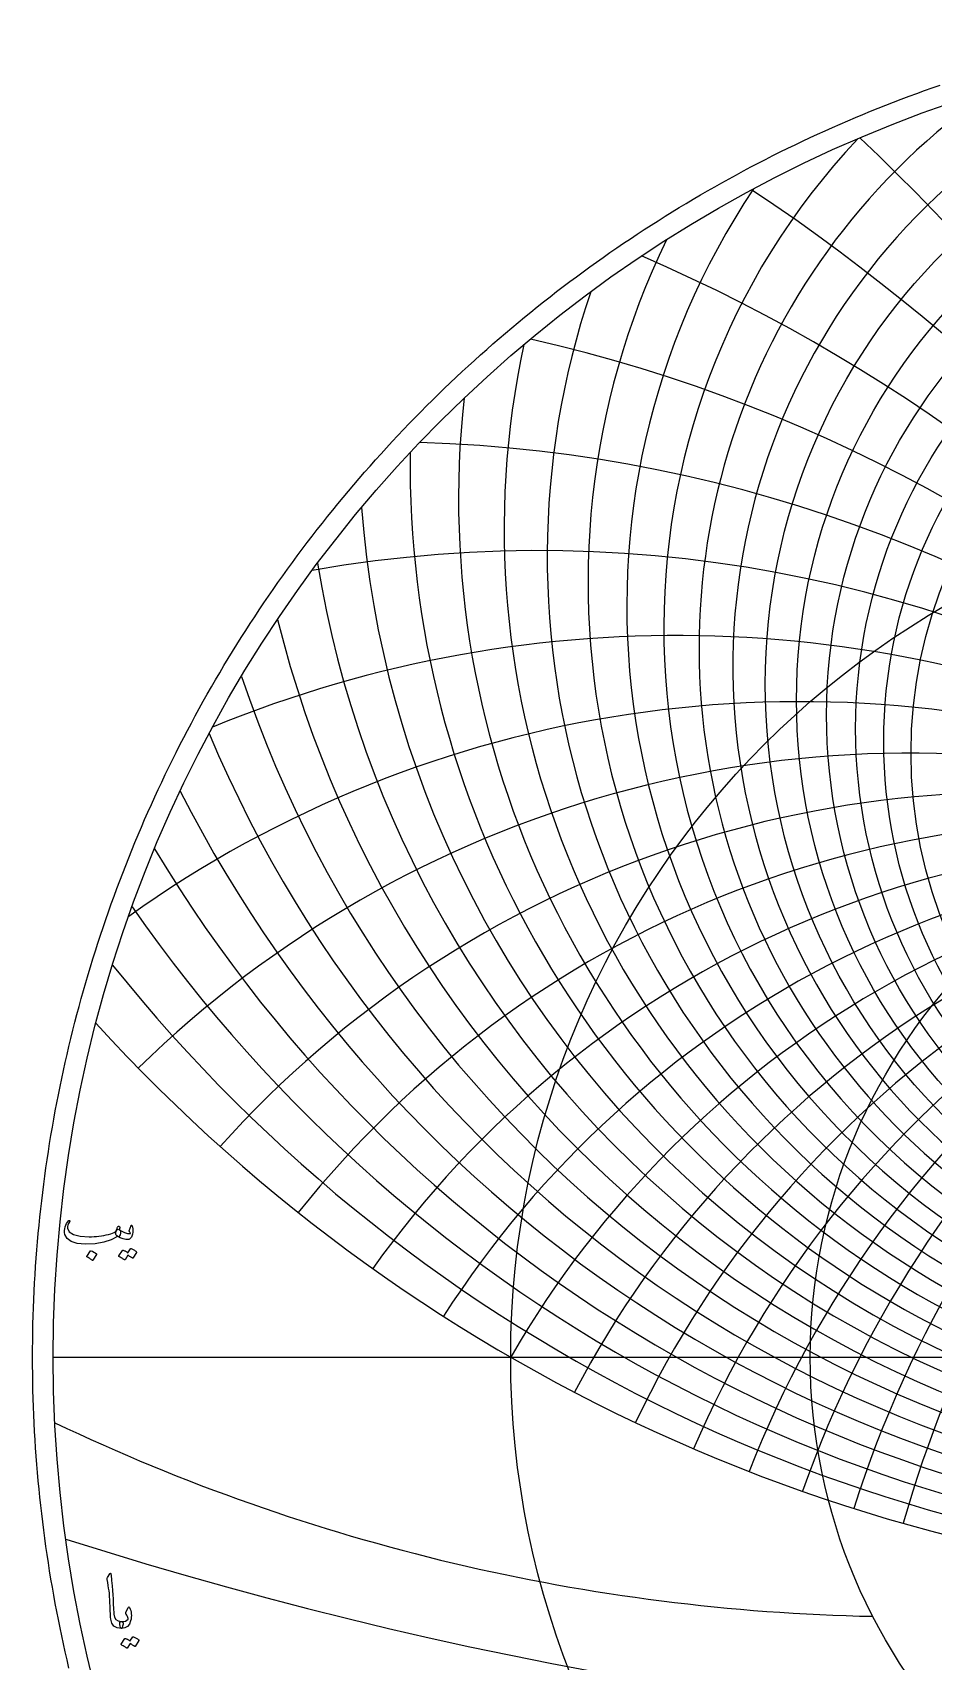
# Model space of a CAD drawing. Header units: millimetres. Extents: x -137 to 137, y -137 to 141.
# Drawn here: x -137.1 to -45.3, y -31 to 135 of the extents above; entities that cross this region are included whole.
import ezdxf

# ---------------------------------------------------------------- set-up
doc = ezdxf.new("R2010")
doc.units = ezdxf.units.MM
for name, color, linetype in [('CUT_OUTER', 1, 'Continuous'), ('ENGRAVE', 7, 'Continuous'), ('ENGRAVE_FINE', 8, 'Continuous'), ('TEXT', 5, 'Continuous')]:
    doc.layers.add(name, color=color, linetype=linetype)

msp = doc.modelspace()

# ---------------------------------------------------------------- linework, layer by layer
at = {"layer": 'CUT_OUTER'}
msp.add_lwpolyline([(-133.3901, -31.6781), (-133.5819, -30.859), (-133.7688, -30.0388), (-133.9506, -29.2174), (-134.1273, -28.395), (-134.299, -27.5714), (-134.4657, -26.7469), (-134.6272, -25.9213), (-134.7838, -25.0948), (-134.9352, -24.2673), (-135.0816, -23.4389), (-135.2228, -22.6096), (-135.359, -21.7795), (-135.4901, -20.9485), (-135.6161, -20.1167), (-135.737, -19.2842), (-135.8528, -18.451), (-135.9634, -17.6171), (-136.0689, -16.7825), (-136.1694, -15.9473), (-136.2646, -15.1115), (-136.3548, -14.2751), (-136.4398, -13.4381), (-136.5197, -12.6007), (-136.5945, -11.7628), (-136.6641, -10.9245), (-136.7285, -10.0857), (-136.7878, -9.2466), (-136.842, -8.4071), (-136.891, -7.5673), (-136.9349, -6.7272), (-136.9736, -5.8868), (-137.0071, -5.0463), (-137.0355, -4.2055), (-137.0587, -3.3646), (-137.0768, -2.5236), (-137.0897, -1.6824), (-137.0974, -0.8412), (-137.1, 0), (-137.0974, 0.8412), (-137.0897, 1.6824), (-137.0768, 2.5236), (-137.0587, 3.3646), (-137.0355, 4.2055), (-137.0071, 5.0463), (-136.9736, 5.8868), (-136.9349, 6.7272), (-136.891, 7.5673), (-136.842, 8.4071), (-136.7878, 9.2466), (-136.7285, 10.0857), (-136.6641, 10.9245), (-136.5945, 11.7628), (-136.5197, 12.6007), (-136.4398, 13.4381), (-136.3548, 14.2751), (-136.2646, 15.1115), (-136.1694, 15.9473), (-136.0689, 16.7825), (-135.9634, 17.6171), (-135.8528, 18.451), (-135.737, 19.2842), (-135.6161, 20.1167), (-135.4901, 20.9485), (-135.359, 21.7795), (-135.2228, 22.6096), (-135.0816, 23.4389), (-134.9352, 24.2673), (-134.7838, 25.0948), (-134.6272, 25.9213), (-134.4657, 26.7469), (-134.299, 27.5714), (-134.1273, 28.395), (-133.9506, 29.2174), (-133.7688, 30.0388), (-133.5819, 30.859), (-133.3901, 31.6781), (-133.1932, 32.4959), (-132.9913, 33.3126), (-132.7844, 34.128), (-132.5725, 34.9421), (-132.3556, 35.7549), (-132.1337, 36.5663), (-131.9068, 37.3764), (-131.675, 38.185), (-131.4382, 38.9923), (-131.1965, 39.798), (-130.9499, 40.6023), (-130.6983, 41.405), (-130.4417, 42.2062), (-130.1803, 43.0058), (-129.914, 43.8037), (-129.6428, 44.6), (-129.3667, 45.3947), (-129.0857, 46.1876), (-128.7999, 46.9788), (-128.5092, 47.7682), (-128.2137, 48.5558), (-127.9133, 49.3416), (-127.6082, 50.1255), (-127.2982, 50.9076), (-126.9834, 51.6877), (-126.6639, 52.4659), (-126.3396, 53.2421), (-126.0105, 54.0163), (-125.6767, 54.7885), (-125.3382, 55.5586), (-124.9949, 56.3266), (-124.6469, 57.0925), (-124.2943, 57.8562), (-123.9369, 58.6178), (-123.5749, 59.3772), (-123.2083, 60.1343), (-122.837, 60.8891), (-122.4611, 61.6417), (-122.0805, 62.392), (-121.6954, 63.1399), (-121.3057, 63.8854), (-120.9114, 64.6285), (-120.5126, 65.3692), (-120.1092, 66.1074), (-119.7013, 66.8431), (-119.2889, 67.5763), (-118.872, 68.307), (-118.4507, 69.0351), (-118.0249, 69.7606), (-117.5946, 70.4835), (-117.1599, 71.2037), (-116.7208, 71.9212), (-116.2773, 72.6361), (-115.8294, 73.3482), (-115.3772, 74.0575), (-114.9206, 74.7641), (-114.4597, 75.4678), (-113.9945, 76.1687), (-113.525, 76.8667), (-113.0512, 77.5618), (-112.5732, 78.254), (-112.0909, 78.9433), (-111.6044, 79.6296), (-111.1137, 80.3129), (-110.6188, 80.9932), (-110.1198, 81.6704), (-109.6166, 82.3445), (-109.1092, 83.0156), (-108.5978, 83.6835), (-108.0823, 84.3483), (-107.5627, 85.0098), (-107.0391, 85.6682), (-106.5114, 86.3234), (-105.9797, 86.9753), (-105.4441, 87.624), (-104.9044, 88.2693), (-104.3608, 88.9113), (-103.8133, 89.55), (-103.2619, 90.1853), (-102.7066, 90.8172), (-102.1474, 91.4457), (-101.5844, 92.0707), (-101.0176, 92.6923), (-100.4469, 93.3104), (-99.8725, 93.925), (-99.2943, 94.536), (-98.7123, 95.1435), (-98.1267, 95.7474), (-97.5374, 96.3477), (-96.9443, 96.9443), (-96.3477, 97.5374), (-95.7474, 98.1267), (-95.1435, 98.7123), (-94.536, 99.2943), (-93.925, 99.8725), (-93.3104, 100.4469), (-92.6923, 101.0176), (-92.0707, 101.5844), (-91.4457, 102.1474), (-90.8172, 102.7066), (-90.1853, 103.2619), (-89.55, 103.8133), (-88.9113, 104.3608), (-88.2693, 104.9044), (-87.624, 105.4441), (-86.9753, 105.9797), (-86.3234, 106.5114), (-85.6682, 107.0391), (-85.0098, 107.5627), (-84.3483, 108.0823), (-83.6835, 108.5978), (-83.0156, 109.1092), (-82.3445, 109.6166), (-81.6704, 110.1198), (-80.9932, 110.6188), (-80.3129, 111.1137), (-79.6296, 111.6044), (-78.9433, 112.0909), (-78.254, 112.5732), (-77.5618, 113.0512), (-76.8667, 113.525), (-76.1687, 113.9945), (-75.4678, 114.4597), (-74.7641, 114.9206), (-74.0575, 115.3772), (-73.3482, 115.8294), (-72.6361, 116.2773), (-71.9212, 116.7208), (-71.2037, 117.1599), (-70.4835, 117.5946), (-69.7606, 118.0249), (-69.0351, 118.4507), (-68.307, 118.872), (-67.5763, 119.2889), (-66.8431, 119.7013), (-66.1074, 120.1092), (-65.3692, 120.5126), (-64.6285, 120.9114), (-63.8854, 121.3057), (-63.1399, 121.6954), (-62.392, 122.0805), (-61.6417, 122.4611), (-60.8891, 122.837), (-60.1343, 123.2083), (-59.3772, 123.5749), (-58.6178, 123.9369), (-57.8562, 124.2943), (-57.0925, 124.6469), (-56.3266, 124.9949), (-55.5586, 125.3382), (-54.7885, 125.6767), (-54.0163, 126.0105), (-53.2421, 126.3396), (-52.4659, 126.6639), (-51.6877, 126.9834), (-50.9076, 127.2982), (-50.1255, 127.6082), (-49.3416, 127.9133), (-48.5558, 128.2137), (-47.7682, 128.5092), (-46.9788, 128.7999), (-46.1876, 129.0857), (-45.3947, 129.3667), (-44.6, 129.6428)], dxfattribs=at)
at = {"layer": 'ENGRAVE'}
msp.add_lwpolyline([(-135, 0), (135, 0)], dxfattribs=at)
for centre, radius in [((0, 0), 135), ((0, 66.9681), 59.2367), ((0, 0), 88.3696), ((0, 0), 57.8458)]:
    msp.add_circle(centre, radius, dxfattribs=at)
for centre, radius, start, end in [((0, 76.5303), 76.5303, 146.229962, 33.770038), ((0, 90.8889), 98.6202, 179.238504, 0.761496), ((0, 113.6057), 129.1877, 202.791535, 337.208465), ((0, -51.0202), 102.0404, 30, 150), ((0, -51.0202), 102.0404, 30, 150), ((0, 153.0606), 176.7391, 222.338487, 317.661513), ((-47.3805, 176.8265), 203.2774, 244.518396, 268.848651)]:
    msp.add_arc(centre, radius, start, end, dxfattribs=at)
at = {"layer": 'ENGRAVE_FINE'}
for centre, radius in [((0, 68.5963), 62.4169), ((0, 65.4591), 56.1711), ((0, 64.0604), 53.21), ((0, 62.7637), 50.3442), ((0, 61.5618), 47.5655)]:
    msp.add_circle(centre, radius, dxfattribs=at)
for centre, radius, start, end in [((0, 70.3542), 65.723, 104.436571, 75.563429), ((0, 72.2534), 69.1675, 124.671424, 55.328576), ((0, 74.3071), 72.7646, 136.755025, 43.244975), ((-218.8263, -51.0202), 241.4481, 6.799082, 46.547844), ((-218.8263, -51.0202), 241.4481, 6.799082, 46.547844), ((-176.7391, -51.0202), 204.0808, 8.213211, 56.402398), ((-176.7391, -51.0202), 204.0808, 8.213211, 56.402398), ((0, 78.9402), 80.4827, 154.271854, 25.728146), ((-145.7288, -51.0202), 177.902, 9.658225, 66.583799), ((-145.7288, -51.0202), 177.902, 9.658225, 66.583799), ((0, 81.5565), 84.6425, 161.375733, 18.624267), ((0, 84.4019), 89.0331, 167.806282, 12.193718), ((-121.607, -51.0202), 158.7467, 11.140372, 77.171494), ((-121.607, -51.0202), 158.7467, 11.140372, 77.171494), ((0, 87.5025), 93.6819, 173.724864, 6.275136), ((-102.0404, -51.0202), 144.3069, 12.666469, 88.255629), ((-102.0404, -51.0202), 144.3069, 12.666469, 88.255629), ((0, 94.5966), 103.8847, 184.422486, 355.577514), ((-85.6221, -51.0202), 133.2043, 14.244026, 99.935714), ((-85.6221, -51.0202), 133.2043, 14.244026, 99.935714), ((0, 98.6676), 109.518, 189.332121, 350.667879), ((0, 103.1514), 115.5709, 194.009431, 345.990569), ((-71.4495, -51.0202), 124.5683, 15.881395, 112.31457), ((-71.4495, -51.0202), 124.5683, 15.881395, 112.31457), ((71.4495, -51.0202), 124.5683, 67.68543, 164.118605), ((71.4495, -51.0202), 124.5683, 67.68543, 164.118605), ((0, 108.1071), 122.1035, 198.487195, 341.512805), ((-58.913, -51.0202), 117.8261, 17.587954, 125.482575), ((-58.913, -51.0202), 117.8261, 17.587954, 125.482575), ((58.913, -51.0202), 117.8261, 54.517425, 162.412046), ((58.913, -51.0202), 117.8261, 54.517425, 162.412046), ((-47.5822, -51.0202), 112.5891, 19.374317, 134.377147), ((-47.5822, -51.0202), 112.5891, 19.374317, 134.377147), ((47.5822, -51.0202), 112.5891, 45.622853, 160.625683), ((47.5822, -51.0202), 112.5891, 45.622853, 160.625683), ((0, 119.7333), 136.9106, 206.943641, 333.056359), ((-37.1397, -51.0202), 108.5891, 21.252599, 138.119191), ((-37.1397, -51.0202), 108.5891, 21.252599, 138.119191), ((37.1397, -51.0202), 108.5891, 41.880809, 158.747401), ((37.1397, -51.0202), 108.5891, 41.880809, 158.747401), ((-27.3416, -51.0202), 105.64, 23.236738, 141.501782), ((-27.3416, -51.0202), 105.64, 23.236738, 141.501782), ((27.3416, -51.0202), 105.64, 38.498218, 156.763262), ((27.3416, -51.0202), 105.64, 38.498218, 156.763262), ((0, 126.595), 145.3786, 210.960954, 329.039046), ((-17.9925, -51.0202), 103.6145, 25.342886, 144.580376), ((-17.9925, -51.0202), 103.6145, 25.342886, 144.580376), ((17.9925, -51.0202), 103.6145, 35.419624, 154.657114), ((17.9925, -51.0202), 103.6145, 35.419624, 154.657114), ((-8.9274, -51.0202), 102.4302, 27.58991, 147.400552), ((-8.9274, -51.0202), 102.4302, 27.58991, 147.400552), ((8.9274, -51.0202), 102.4302, 32.599448, 152.41009), ((8.9274, -51.0202), 102.4302, 32.599448, 152.41009), ((0, 134.3211), 154.7228, 214.858011, 325.141989), ((0, 143.0742), 165.1072, 218.647053, 321.352947), ((0, 400.7178), 440.0625, 252.309853, 287.690147)]:
    msp.add_arc(centre, radius, start, end, dxfattribs=at)
at = {"layer": 'TEXT'}
for points in [[(-128.2652, 12.9903), (-128.2577, 12.9864), (-128.2507, 12.9826), (-128.2442, 12.9787), (-128.2381, 12.9748), (-128.2321, 12.9705), (-128.2256, 12.9652), (-128.2185, 12.9589), (-128.211, 12.9516), (-128.1486, 12.8781), (-128.1239, 12.7735), (-128.137, 12.6381), (-128.1878, 12.4716), (-128.2347, 12.3705), (-128.2827, 12.3071), (-128.3315, 12.2814), (-128.3814, 12.2935), (-128.4065, 12.3056), (-128.4278, 12.311), (-128.4452, 12.3095), (-128.4588, 12.3013), (-129.0936, 11.9539), (-129.8523, 11.709), (-130.7349, 11.5668), (-131.7414, 11.5271), (-132.5552, 11.5968), (-133.1697, 11.7826), (-133.5849, 12.0845), (-133.8007, 12.5026), (-133.8341, 12.7), (-133.8414, 12.8974), (-133.8225, 13.0948), (-133.7775, 13.2923), (-133.716, 13.4669), (-133.6401, 13.6271), (-133.5496, 13.7727), (-133.4446, 13.9039), (-133.4247, 13.9203), (-133.4039, 13.931), (-133.3822, 13.9358), (-133.3594, 13.9348), (-133.3381, 13.9256), (-133.3207, 13.9135), (-133.3072, 13.8985), (-133.2975, 13.8806), (-133.2931, 13.8632), (-133.2956, 13.8419), (-133.3047, 13.8168), (-133.3207, 13.7877), (-133.433, 13.6232), (-133.5065, 13.4626), (-133.5414, 13.3058), (-133.5375, 13.1529), (-133.3536, 12.7697), (-132.9259, 12.4948), (-132.2543, 12.3284), (-131.3388, 12.2703), (-131.0874, 12.2742), (-130.8365, 12.2858), (-130.5861, 12.3052), (-130.3362, 12.3323), (-130.0882, 12.3671), (-129.8436, 12.4097), (-129.6024, 12.46), (-129.3646, 12.5181), (-129.1338, 12.5839), (-128.9446, 12.6497), (-128.797, 12.7155), (-128.691, 12.7813), (-128.6502, 12.8161), (-128.6127, 12.8587), (-128.5785, 12.909), (-128.5478, 12.9671), (-128.519, 13.0319), (-128.4907, 13.1026), (-128.4629, 13.179), (-128.4356, 13.2613), (-128.4249, 13.2864), (-128.4085, 13.3077), (-128.3862, 13.3252), (-128.3581, 13.3387), (-128.3281, 13.346), (-128.3001, 13.3445), (-128.2739, 13.3344), (-128.2497, 13.3155), (-128.2304, 13.2894), (-128.2188, 13.2574), (-128.2149, 13.2197), (-128.2188, 13.1761)], [(-128.4975, 12.371), (-128.5817, 12.4508), (-128.6252, 12.551), (-128.6281, 12.6714), (-128.5904, 12.8123), (-128.5086, 12.9385), (-128.4336, 13.0155), (-128.3654, 13.0431), (-128.3039, 13.0213), (-128.0136, 12.8292), (-127.7233, 12.6942), (-127.433, 12.6163), (-127.1427, 12.5955), (-127.1325, 12.5974), (-127.1252, 12.6032), (-127.1209, 12.6129), (-127.1194, 12.6264), (-127.1267, 12.6521), (-127.1485, 12.6903), (-127.1847, 12.7411), (-127.2356, 12.8045), (-127.2452, 12.8239), (-127.251, 12.8432), (-127.253, 12.8626), (-127.251, 12.8819), (-127.0652, 13.4161), (-127.0565, 13.4364), (-127.0459, 13.451), (-127.0333, 13.4597), (-127.0188, 13.4626), (-127.0043, 13.4602), (-126.9917, 13.4529), (-126.981, 13.4408), (-126.9723, 13.4239), (-126.9143, 13.2502), (-126.8794, 13.0774), (-126.8678, 12.9056), (-126.8794, 12.7348), (-126.9172, 12.5224), (-126.9685, 12.3497), (-127.0333, 12.2166), (-127.1117, 12.1232), (-127.1712, 12.0719), (-127.2259, 12.0342), (-127.2757, 12.01), (-127.3207, 11.9994), (-127.5801, 11.9935), (-127.8627, 12.0535), (-128.1685, 12.1794), (-128.4975, 12.371)], [(-131.1994, 10.8381), (-131.1897, 10.8477), (-131.1762, 10.8535), (-131.1588, 10.8555), (-131.1375, 10.8535), (-130.987, 10.7926), (-130.8452, 10.7181), (-130.7122, 10.63), (-130.5878, 10.5284), (-130.5757, 10.5129), (-130.5704, 10.4974), (-130.5718, 10.4819), (-130.5801, 10.4664), (-130.9439, 9.8781), (-130.9575, 9.864), (-130.9749, 9.8606), (-130.9962, 9.8679), (-131.0214, 9.8858), (-131.0431, 9.9013), (-131.0775, 9.9245), (-131.1244, 9.9555), (-131.1839, 9.9942), (-131.257, 10.0406), (-131.3446, 10.0948), (-131.4467, 10.1568), (-131.5633, 10.2264), (-131.5788, 10.2381), (-131.5865, 10.2497), (-131.5865, 10.2613), (-131.5788, 10.2729)], [(-127.1194, 11.0548), (-127.1097, 11.0645), (-127.0962, 11.0703), (-127.0788, 11.0723), (-127.0575, 11.0703), (-126.9813, 11.0418), (-126.9075, 11.0103), (-126.8361, 10.976), (-126.7672, 10.9387), (-126.7002, 10.8981), (-126.6346, 10.8535), (-126.5705, 10.8052), (-126.5078, 10.7529), (-126.4957, 10.7369), (-126.4904, 10.72), (-126.4918, 10.7021), (-126.5001, 10.6832), (-126.8717, 10.0948), (-126.8818, 10.0871), (-126.8968, 10.0871), (-126.9167, 10.0948), (-126.9414, 10.1103), (-126.9583, 10.1246), (-126.9859, 10.1442), (-127.0241, 10.1691), (-127.073, 10.1994), (-127.133, 10.2354), (-127.2046, 10.2777), (-127.2878, 10.3264), (-127.3827, 10.3813), (-127.6768, 9.9245), (-127.6904, 9.9105), (-127.7078, 9.9071), (-127.7291, 9.9144), (-127.7543, 9.9323), (-127.776, 9.9477), (-127.8104, 9.971), (-127.8573, 10.0019), (-127.9168, 10.0406), (-127.9899, 10.0871), (-128.0775, 10.1413), (-128.1796, 10.2032), (-128.2962, 10.2729), (-128.3083, 10.2845), (-128.3136, 10.2961), (-128.3122, 10.3077), (-128.3039, 10.3194), (-127.9246, 10.8845), (-127.9149, 10.8942), (-127.9014, 10.9), (-127.8839, 10.9019), (-127.8627, 10.9), (-127.7978, 10.8789), (-127.7349, 10.8545), (-127.6739, 10.8267), (-127.6149, 10.7955), (-127.5578, 10.7614), (-127.5027, 10.7248), (-127.4494, 10.6859), (-127.3981, 10.6445)], [(-129.2225, -22.0675), (-129.2075, -22.0443), (-129.1935, -22.0288), (-129.1804, -22.021), (-129.1683, -22.021), (-129.1499, -22.0312), (-129.1335, -22.0617), (-129.119, -22.1125), (-129.1064, -22.1836), (-129.0425, -22.7618), (-128.9903, -23.2965), (-128.9496, -23.7876), (-128.9206, -24.2352), (-128.902, -24.618), (-128.8848, -24.961), (-128.8691, -25.2644), (-128.8548, -25.5281), (-128.8424, -25.7522), (-128.8325, -25.9365), (-128.825, -26.0812), (-128.8199, -26.1862), (-128.7512, -26.5007), (-128.5993, -26.732), (-128.3641, -26.8801), (-128.0457, -26.9449), (-127.9572, -26.9681), (-127.9006, -27.0223), (-127.8759, -27.1075), (-127.8832, -27.2236), (-127.9195, -27.4065), (-127.9586, -27.5372), (-128.0007, -27.6155), (-128.0457, -27.6417), (-128.4938, -27.5826), (-128.8238, -27.4055), (-129.0357, -27.1104), (-129.1296, -26.6972), (-129.1444, -26.4995), (-129.1577, -26.3013), (-129.1695, -26.1027), (-129.1799, -25.9036), (-129.1894, -25.704), (-129.1983, -25.5039), (-129.2068, -25.3034), (-129.2148, -25.1023), (-129.2293, -24.7188), (-129.2496, -24.3736), (-129.2757, -24.0666), (-129.3077, -23.7978), (-129.3454, -23.5397), (-129.389, -23.2646), (-129.4383, -22.9726), (-129.4935, -22.6636), (-129.5007, -22.608), (-129.4993, -22.5572), (-129.4891, -22.5112), (-129.4703, -22.4701)], [(-127.5812, -26.0081), (-127.3645, -25.5281), (-127.3325, -25.4754), (-127.2986, -25.4565), (-127.2628, -25.4715), (-127.2251, -25.5204), (-127.1554, -25.6668), (-127.1012, -25.8194), (-127.0625, -25.9784), (-127.0393, -26.1436), (-127.032, -26.3161), (-127.0412, -26.4968), (-127.0669, -26.6858), (-127.109, -26.883), (-127.2372, -27.2149), (-127.4361, -27.452), (-127.7056, -27.5943), (-128.0457, -27.6417), (-128.0849, -27.617), (-128.1251, -27.543), (-128.1662, -27.4196), (-128.2083, -27.2468), (-128.2204, -27.1544), (-128.218, -27.0784), (-128.2011, -27.0189), (-128.1696, -26.9759), (-128.1445, -26.9594), (-128.1154, -26.9488), (-128.0825, -26.9439), (-128.0457, -26.9449), (-127.8314, -26.9381), (-127.6451, -26.8946), (-127.4869, -26.8143), (-127.3567, -26.6972), (-127.3509, -26.688), (-127.349, -26.6759), (-127.3509, -26.6609), (-127.3567, -26.643), (-127.3872, -26.5336), (-127.4322, -26.4223), (-127.4917, -26.3091), (-127.5657, -26.1939), (-127.5899, -26.1504), (-127.6006, -26.1049), (-127.5977, -26.0575), (-127.5812, -26.0081)], [(-126.8922, -28.5165), (-126.8825, -28.5068), (-126.869, -28.501), (-126.8516, -28.4991), (-126.8303, -28.501), (-126.7541, -28.5296), (-126.6803, -28.561), (-126.6089, -28.5954), (-126.5399, -28.6326), (-126.4729, -28.6733), (-126.4074, -28.7178), (-126.3432, -28.7662), (-126.2806, -28.8184), (-126.2685, -28.8344), (-126.2632, -28.8513), (-126.2646, -28.8693), (-126.2728, -28.8881), (-126.6445, -29.4765), (-126.6546, -29.4843), (-126.6696, -29.4843), (-126.6895, -29.4765), (-126.7141, -29.461), (-126.7311, -29.4468), (-126.7586, -29.4272), (-126.7969, -29.4022), (-126.8457, -29.372), (-126.9057, -29.3359), (-126.9774, -29.2936), (-127.0606, -29.245), (-127.1554, -29.1901), (-127.4496, -29.6468), (-127.4632, -29.6609), (-127.4806, -29.6643), (-127.5019, -29.657), (-127.527, -29.6391), (-127.5488, -29.6236), (-127.5832, -29.6004), (-127.6301, -29.5694), (-127.6896, -29.5307), (-127.7627, -29.4843), (-127.8503, -29.4301), (-127.9524, -29.3681), (-128.069, -29.2984), (-128.0811, -29.2868), (-128.0864, -29.2752), (-128.0849, -29.2636), (-128.0767, -29.252), (-127.6974, -28.6868), (-127.6877, -28.6772), (-127.6741, -28.6713), (-127.6567, -28.6694), (-127.6354, -28.6713), (-127.5706, -28.6924), (-127.5077, -28.7168), (-127.4467, -28.7447), (-127.3877, -28.7759), (-127.3306, -28.81), (-127.2754, -28.8465), (-127.2222, -28.8855), (-127.1709, -28.9268)]]:
    msp.add_lwpolyline(points, close=True, dxfattribs=at)

doc.saveas('drawing.dxf')
